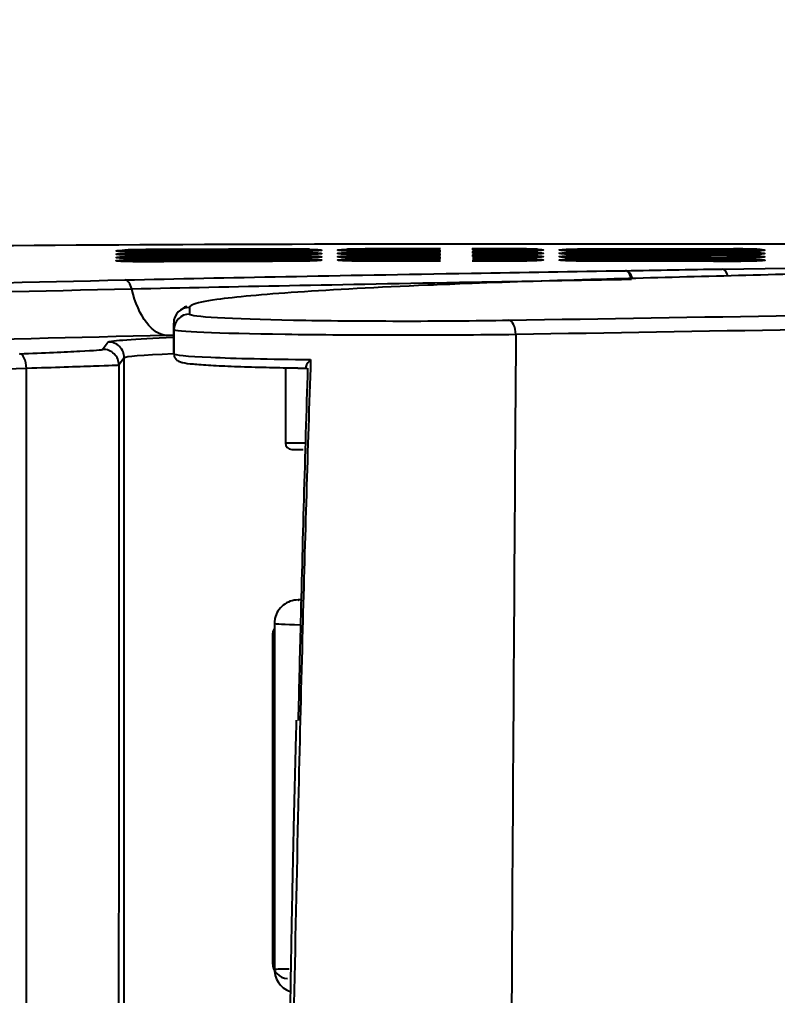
# Model space of a CAD drawing. Extents: x 3267 to 9145, y -61 to 2467.
# Drawn here: x 3644.3 to 3692.2, y 1837.6 to 1899.3 of the extents above; entities that cross this region are included whole.
import ezdxf

# ---------------------------------------------------------------- set-up
doc = ezdxf.new("R2010")
doc.units = 0
doc.header["$LTSCALE"] = 20
doc.header["$MEASUREMENT"] = 0
doc.layers.get('0').update_dxf_attribs({"linetype": 'CONTINUOUS'})
doc.layers.get('DEFPOINTS').update_dxf_attribs({"linetype": 'CONTINUOUS'})
doc.layers.add('1', color=7, linetype='CONTINUOUS')
doc.styles.get("Standard").update_dxf_attribs({"font": 'NanumGothic.ttf'})
doc.dimstyles.get("Standard").update_dxf_attribs({"dimtxt": 2.7, "dimasz": 2.5, "dimexe": 1.5, "dimexo": 1.5, "dimgap": 1.5, "dimtad": 1, "dimdec": 0, "dimlfac": 10, "dimzin": 0, "dimdsep": 46, "dimtxsty": 'Standard', "dimcen": 0, "dimclrt": 2, "dimadec": 0, "dimazin": 0, "dimtfac": 1, "dimtdec": 0, "dimtmove": 0, "dimatfit": 3, "dimfxl": 0, "dimtolj": 1, "dimtzin": 0, "dimarcsym": 0})

# ---------------------------------------------------------------- blocks, each defined once
blk = doc.blocks.new('*D39')
at = {"color": 3, "lineweight": -2}
for p, q in [((3430.801, 1688.533), (3430.801, 1970.546)), ((4108.355, 1688.533), (4108.355, 1970.546)), ((3454.801, 1964.546), (4084.355, 1964.546))]:
    blk.add_line(p, q, dxfattribs=at)
at = {"color": 3}
for points in [[(3454.801, 1968.546), (3454.801, 1960.546), (3430.801, 1964.546)], [(4084.355, 1968.546), (4084.355, 1960.546), (4108.355, 1964.546)]]:
    blk.add_solid(points, dxfattribs=at)
at = {"layer": 'DEFPOINTS', "color": 0}
for p in [(4108.355, 1964.546), (3430.801, 1686.733), (4108.355, 1686.733)]:
    blk.add_point(p, dxfattribs=at)
at = {"color": 2, "insert": (3769.578, 1992.876), "char_height": 30, "attachment_point": 5}
blk.add_mtext('\\A1;{\\fNanumGothic|b0|i0|c0|p50;680}', dxfattribs=at)

msp = doc.modelspace()

# ---------------------------------------------------------------- linework, layer by layer
at = {"layer": '1', "color": 0, "linetype": 'Continuous'}
for p, q in [((3654.032, 1880.105), (3654.032, 1878.603)), ((3661.087, 1877.29), (3661.087, 1872.53)), ((3662.364, 1872.53), (3661.087, 1872.53)), ((3661.487, 1872.13), (3662.209, 1872.13)), ((3662.108, 1862.621), (3661.892, 1862.621)), ((3660.392, 1861.121), (3660.392, 1839.3)), ((3660.392, 1861.121), (3660.392, 1839.3)), ((3660.392, 1861.121), (3660.392, 1861.121)), ((3660.27, 1860.352), (3660.27, 1839.709)), ((3660.392, 1860.352), (3660.27, 1860.352)), ((3660.379, 1839.709), (3660.27, 1839.709)), ((3660.392, 1839.3), (3660.392, 1839.3))]:
    msp.add_line(p, q, dxfattribs=at)
for centre, radius, start, end in [((3661.487, 1872.53), 0.4, 180, 270), ((3661.27, 1860.352), 1, 151.45736, 180), ((3661.27, 1839.709), 1, 180, 267.21188)]:
    msp.add_arc(centre, radius, start, end, dxfattribs=at)
for centre, major_axis, ratio, start_param, end_param in [((3682.568, 1882.421), (-0.02, 1), 0.526618, 5.24402, 6.242794), ((3682.568, 1882.421), (-0.015, 1), 0.445342, 5.153242, 6.244836), ((3688.685, 1882.526), (0.015, -1), 0.437993, 2.171709, 3.103155), ((3650.952, 1881.839), (-0.022, 1), 0.481748, 5.12915, 6.244948), ((3655.032, 1880.105), (1, 0.02), 0.999469, 1.552796, 3.121279), ((3655.041, 1879.682), (1, 0.02), 0.99947, 1.552437, 3.121258), ((3675.208, 1879.293), (-0.017, 1), 0.443476, 4.795344, 6.246249), ((3649.577, 1877.448), (0.842, -0.539), 0.999869, 0.569809, 2.169227), ((3649.912, 1877.912), (0.775, -0.632), 0.999905, 0.684023, 2.277312), ((3644.326, 1877.171), (0.039, -0.999), 0.419656, 1.626156, 3.124935)]:
    msp.add_ellipse(centre, major_axis=major_axis, ratio=ratio, start_param=start_param, end_param=end_param, dxfattribs=at)
for points, knots in [([(3673.044, 1885.124), (3677.198, 1885.126), (3681.351, 1885.125), (3704.15, 1885.12), (3722.795, 1885.138), (3741.44, 1885.189)], [0, 0, 0, 0, 0.182171, 0.182171, 1, 1, 1, 1]), ([(3670.631, 1485.931), (3656.725, 1485.943), (3642.819, 1485.999), (3610.169, 1486.503), (3591.428, 1487.055), (3563.352, 1489.383), (3553.972, 1490.427), (3535.408, 1493.426), (3526.227, 1495.378), (3508.22, 1500.871), (3499.433, 1504.431), (3483.216, 1513.768), (3475.653, 1519.706), (3466.166, 1529.984), (3463.273, 1533.645), (3457.985, 1541.398), (3455.583, 1545.51), (3449.197, 1558.062), (3445.94, 1566.813), (3440.655, 1584.786), (3438.642, 1594.02), (3435.459, 1612.407), (3434.283, 1621.623), (3431.524, 1649.314), (3430.776, 1667.836), (3430.824, 1704.964), (3431.638, 1723.631), (3434.534, 1751.508), (3435.767, 1760.761), (3439.08, 1779.144), (3441.165, 1788.312), (3446.595, 1806.08), (3449.934, 1814.712), (3456.443, 1827.054), (3458.886, 1831.092), (3464.326, 1838.784), (3467.292, 1842.395), (3476.966, 1852.484), (3484.609, 1858.247), (3500.976, 1867.317), (3509.82, 1870.761), (3527.776, 1876.039), (3536.873, 1877.907), (3555.202, 1880.776), (3564.433, 1881.777), (3592.244, 1884.028), (3610.928, 1884.569), (3643.394, 1885.058), (3657.219, 1885.111), (3673.044, 1885.124)], [0, 0, 0, 0, 0.054995, 0.054995, 0.129163, 0.129163, 0.166246, 0.166246, 0.20333, 0.20333, 0.240414, 0.240414, 0.277498, 0.277498, 0.296039, 0.296039, 0.314581, 0.314581, 0.351665, 0.351665, 0.388749, 0.388749, 0.425833, 0.425833, 0.5, 0.5, 0.574167, 0.574167, 0.611251, 0.611251, 0.648335, 0.648335, 0.685419, 0.685419, 0.703961, 0.703961, 0.722502, 0.722502, 0.759586, 0.759586, 0.79667, 0.79667, 0.833754, 0.833754, 0.870837, 0.870837, 0.945005, 0.945005, 1, 1, 1, 1]), ([(3651.262, 1884.612), (3651.065, 1884.615), (3650.893, 1884.62), (3650.393, 1884.643), (3650.294, 1884.666), (3650.559, 1884.698), (3650.715, 1884.708), (3650.922, 1884.717)], [0, 0, 0, 0, 0.201907, 0.201907, 0.73796, 0.73796, 1, 1, 1, 1]), ([(3651.895, 1884.605), (3651.662, 1884.606), (3651.243, 1884.611), (3650.771, 1884.625), (3650.558, 1884.638), (3650.511, 1884.646), (3650.511, 1884.645)], [0, 0, 0, 0, 0.308853, 0.627565, 0.890857, 1, 1, 1, 1]), ([(3650.922, 1884.717), (3651.139, 1884.727), (3651.412, 1884.735), (3652.318, 1884.751), (3652.992, 1884.751), (3656.22, 1884.766), (3658.803, 1884.774), (3661.386, 1884.781)], [0, 0, 0, 0, 0.092751, 0.092751, 0.274201, 0.274201, 1, 1, 1, 1]), ([(3650.923, 1884.511), (3651.139, 1884.52), (3651.412, 1884.528), (3652.318, 1884.544), (3652.992, 1884.544), (3656.22, 1884.558), (3658.803, 1884.566), (3661.386, 1884.573)], [0, 0, 0, 0, 0.092731, 0.092731, 0.274185, 0.274185, 1, 1, 1, 1]), ([(3661.386, 1884.781), (3661.035, 1884.78), (3659.315, 1884.776), (3656.551, 1884.767), (3653.808, 1884.754), (3652.236, 1884.75), (3651.783, 1884.741), (3651.685, 1884.739)], [0, 0, 0, 0, 0.10832, 0.530578, 0.847495, 0.96625, 1, 1, 1, 1]), ([(3661.386, 1884.572), (3661.035, 1884.572), (3659.315, 1884.568), (3656.552, 1884.559), (3653.808, 1884.547), (3652.236, 1884.543), (3651.783, 1884.534), (3651.685, 1884.532)], [0, 0, 0, 0, 0.10832, 0.530579, 0.847497, 0.966253, 1, 1, 1, 1]), ([(3662.988, 1884.67), (3662.931, 1884.667), (3662.869, 1884.664), (3662.638, 1884.655), (3662.441, 1884.65), (3662.027, 1884.642), (3661.804, 1884.639), (3661.581, 1884.638), (3660.732, 1884.633), (3659.873, 1884.633), (3656.808, 1884.624), (3654.596, 1884.616), (3652.385, 1884.605)], [0, 0, 0, 0, 0.027375, 0.027375, 0.09349, 0.09349, 0.155979, 0.155979, 0.155979, 0.391108, 0.391108, 1, 1, 1, 1]), ([(3661.386, 1884.781), (3661.601, 1884.781), (3661.818, 1884.781), (3662.223, 1884.777), (3662.416, 1884.774), (3662.757, 1884.765), (3662.908, 1884.76), (3663.155, 1884.748), (3663.251, 1884.74), (3663.373, 1884.725), (3663.397, 1884.717), (3663.365, 1884.7), (3663.306, 1884.691), (3663.149, 1884.679), (3663.075, 1884.674), (3662.988, 1884.67)], [0, 0, 0, 0, 0.141324, 0.141324, 0.282473, 0.282473, 0.426689, 0.426689, 0.577845, 0.577845, 0.736939, 0.736939, 0.901335, 0.901335, 1, 1, 1, 1]), ([(3661.386, 1884.573), (3661.601, 1884.573), (3661.818, 1884.572), (3662.223, 1884.568), (3662.416, 1884.565), (3662.757, 1884.557), (3662.908, 1884.551), (3663.155, 1884.539), (3663.251, 1884.532), (3663.373, 1884.517), (3663.397, 1884.508), (3663.365, 1884.492), (3663.306, 1884.483), (3663.15, 1884.47), (3663.076, 1884.466), (3662.99, 1884.461)], [0, 0, 0, 0, 0.141417, 0.141417, 0.282659, 0.282659, 0.426976, 0.426976, 0.578238, 0.578238, 0.737437, 0.737437, 0.901928, 0.901928, 1, 1, 1, 1]), ([(3663.259, 1884.692), (3663.259, 1884.692), (3663.249, 1884.69), (3663.174, 1884.681), (3663.051, 1884.674), (3662.947, 1884.668)], [0, 0, 0, 0, 0.113902, 0.437923, 1, 1, 1, 1]), ([(3665.891, 1884.648), (3665.844, 1884.649), (3665.797, 1884.649), (3665.549, 1884.652), (3665.356, 1884.655), (3665.015, 1884.664), (3664.864, 1884.669), (3664.617, 1884.681), (3664.521, 1884.689), (3664.399, 1884.704), (3664.375, 1884.712), (3664.407, 1884.729), (3664.467, 1884.738), (3664.663, 1884.754), (3664.802, 1884.761), (3665.136, 1884.774), (3665.333, 1884.779), (3665.747, 1884.787), (3665.97, 1884.789), (3666.193, 1884.79), (3667.042, 1884.795), (3667.899, 1884.793), (3669.458, 1884.795), (3670.162, 1884.796), (3670.867, 1884.796)], [0, 0, 0, 0, 0.014064, 0.014064, 0.076122, 0.076122, 0.139542, 0.139542, 0.206001, 0.206001, 0.275928, 0.275928, 0.348166, 0.348166, 0.419987, 0.419987, 0.488741, 0.488741, 0.553703, 0.553703, 0.553703, 0.798091, 0.798091, 1, 1, 1, 1]), ([(3665.891, 1884.439), (3665.844, 1884.44), (3665.797, 1884.44), (3665.549, 1884.443), (3665.356, 1884.446), (3665.015, 1884.455), (3664.864, 1884.46), (3664.617, 1884.473), (3664.521, 1884.48), (3664.399, 1884.495), (3664.375, 1884.504), (3664.408, 1884.52), (3664.467, 1884.529), (3664.663, 1884.545), (3664.803, 1884.552), (3665.136, 1884.565), (3665.333, 1884.57), (3665.748, 1884.578), (3665.97, 1884.58), (3666.193, 1884.581), (3667.042, 1884.586), (3667.899, 1884.584), (3669.457, 1884.586), (3670.162, 1884.586), (3670.867, 1884.587)], [0, 0, 0, 0, 0.014046, 0.014046, 0.076113, 0.076113, 0.139543, 0.139543, 0.206014, 0.206014, 0.27595, 0.27595, 0.348191, 0.348191, 0.420008, 0.420008, 0.488755, 0.488755, 0.553711, 0.553711, 0.553711, 0.798096, 0.798096, 1, 1, 1, 1]), ([(3665.891, 1884.649), (3665.658, 1884.651), (3665.238, 1884.657), (3664.769, 1884.673), (3664.558, 1884.687), (3664.513, 1884.695), (3664.513, 1884.694)], [0, 0, 0, 0, 0.310138, 0.628836, 0.889641, 1, 1, 1, 1]), ([(3670.884, 1884.797), (3670.663, 1884.797), (3669.42, 1884.795), (3667.809, 1884.793), (3666.237, 1884.794), (3665.785, 1884.786), (3665.687, 1884.784)], [0, 0, 0, 0, 0.126736, 0.716573, 0.937605, 1, 1, 1, 1]), ([(3670.884, 1884.587), (3670.664, 1884.587), (3669.42, 1884.586), (3667.809, 1884.584), (3666.238, 1884.585), (3665.785, 1884.577), (3665.687, 1884.575)], [0, 0, 0, 0, 0.126738, 0.716577, 0.937609, 1, 1, 1, 1]), ([(3675.387, 1884.799), (3675.036, 1884.799), (3674.203, 1884.799), (3673.367, 1884.799), (3672.884, 1884.798)], [0, 0, 0, 0, 0.421637, 1, 1, 1, 1]), ([(3675.387, 1884.588), (3675.036, 1884.589), (3674.203, 1884.589), (3673.367, 1884.588), (3672.884, 1884.588)], [0, 0, 0, 0, 0.421634, 1, 1, 1, 1]), ([(3676.516, 1884.666), (3676.424, 1884.664), (3676.327, 1884.662), (3676.025, 1884.657), (3675.803, 1884.655), (3675.58, 1884.654), (3674.732, 1884.651), (3673.875, 1884.653), (3672.986, 1884.653), (3672.951, 1884.653), (3672.915, 1884.653)], [0, 0, 0, 0, 0.09227, 0.09227, 0.276631, 0.276631, 0.276631, 0.970755, 0.970755, 1, 1, 1, 1]), ([(3675.387, 1884.799), (3675.602, 1884.799), (3675.82, 1884.798), (3676.225, 1884.793), (3676.417, 1884.789), (3676.758, 1884.78), (3676.91, 1884.774), (3677.157, 1884.761), (3677.253, 1884.754), (3677.374, 1884.738), (3677.398, 1884.73), (3677.366, 1884.713), (3677.306, 1884.704), (3677.135, 1884.69), (3677.04, 1884.685), (3676.926, 1884.68)], [0, 0, 0, 0, 0.138178, 0.138178, 0.276179, 0.276179, 0.417304, 0.417304, 0.565293, 0.565293, 0.721014, 0.721014, 0.881769, 0.881769, 1, 1, 1, 1]), ([(3675.387, 1884.588), (3675.602, 1884.588), (3675.82, 1884.587), (3676.225, 1884.582), (3676.418, 1884.579), (3676.758, 1884.569), (3676.91, 1884.564), (3677.157, 1884.551), (3677.253, 1884.543), (3677.375, 1884.527), (3677.398, 1884.519), (3677.366, 1884.502), (3677.306, 1884.493), (3677.145, 1884.481), (3677.065, 1884.476), (3676.971, 1884.471)], [0, 0, 0, 0, 0.140444, 0.140444, 0.280707, 0.280707, 0.424154, 0.424154, 0.574578, 0.574578, 0.732854, 0.732854, 0.896229, 0.896229, 1, 1, 1, 1]), ([(3677.045, 1884.765), (3677.006, 1884.768), (3676.839, 1884.78), (3676.464, 1884.79), (3676.133, 1884.794), (3676.032, 1884.794)], [0, 0, 0, 0, 0.209937, 0.772052, 1, 1, 1, 1]), ([(3677.039, 1884.555), (3677.003, 1884.558), (3676.842, 1884.569), (3676.471, 1884.579), (3676.138, 1884.583), (3676.033, 1884.584)], [0, 0, 0, 0, 0.192109, 0.762088, 1, 1, 1, 1]), ([(3677.259, 1884.704), (3677.259, 1884.704), (3677.248, 1884.703), (3677.169, 1884.694), (3676.933, 1884.679), (3676.653, 1884.67), (3676.471, 1884.666)], [0, 0, 0, 0, 0.071668, 0.263989, 0.600082, 1, 1, 1, 1]), ([(3679.892, 1884.655), (3679.845, 1884.656), (3679.798, 1884.656), (3679.55, 1884.659), (3679.357, 1884.663), (3679.016, 1884.673), (3678.864, 1884.678), (3678.617, 1884.691), (3678.522, 1884.699), (3678.4, 1884.715), (3678.376, 1884.723), (3678.409, 1884.74), (3678.468, 1884.749), (3678.665, 1884.764), (3678.805, 1884.772), (3679.139, 1884.784), (3679.336, 1884.789), (3679.75, 1884.796), (3679.972, 1884.798), (3680.195, 1884.799), (3681.043, 1884.801), (3681.9, 1884.798), (3684.964, 1884.797), (3687.176, 1884.796), (3689.388, 1884.794)], [0, 0, 0, 0, 0.009861, 0.009861, 0.05323, 0.05323, 0.097589, 0.097589, 0.144101, 0.144101, 0.193034, 0.193034, 0.243541, 0.243541, 0.293689, 0.293689, 0.341644, 0.341644, 0.386943, 0.386943, 0.386943, 0.557467, 0.557467, 1, 1, 1, 1]), ([(3679.892, 1884.444), (3679.845, 1884.445), (3679.798, 1884.445), (3679.55, 1884.448), (3679.357, 1884.452), (3679.016, 1884.462), (3678.864, 1884.467), (3678.617, 1884.48), (3678.522, 1884.488), (3678.4, 1884.504), (3678.376, 1884.512), (3678.409, 1884.529), (3678.469, 1884.538), (3678.666, 1884.553), (3678.805, 1884.561), (3679.139, 1884.573), (3679.336, 1884.578), (3679.75, 1884.584), (3679.972, 1884.587), (3680.195, 1884.587), (3681.043, 1884.59), (3681.9, 1884.587), (3684.964, 1884.585), (3687.176, 1884.583), (3689.388, 1884.581)], [0, 0, 0, 0, 0.009849, 0.009849, 0.053224, 0.053224, 0.09759, 0.09759, 0.14411, 0.14411, 0.193049, 0.193049, 0.243556, 0.243556, 0.293699, 0.293699, 0.341646, 0.341646, 0.386938, 0.386938, 0.386938, 0.557452, 0.557452, 1, 1, 1, 1]), ([(3679.893, 1884.656), (3679.659, 1884.658), (3679.239, 1884.665), (3678.77, 1884.682), (3678.56, 1884.697), (3678.514, 1884.705), (3678.515, 1884.705)], [0, 0, 0, 0, 0.310746, 0.629717, 0.890025, 1, 1, 1, 1]), ([(3689.388, 1884.581), (3689.036, 1884.582), (3687.316, 1884.583), (3684.552, 1884.586), (3681.809, 1884.586), (3680.238, 1884.591), (3679.786, 1884.584), (3679.689, 1884.582)], [0, 0, 0, 0, 0.108414, 0.530811, 0.847822, 0.966621, 1, 1, 1, 1]), ([(3690.483, 1884.658), (3690.401, 1884.656), (3690.315, 1884.654), (3690.025, 1884.65), (3689.803, 1884.648), (3689.58, 1884.647), (3688.732, 1884.645), (3687.876, 1884.648), (3684.812, 1884.651), (3682.6, 1884.652), (3680.387, 1884.653)], [0, 0, 0, 0, 0.029513, 0.029513, 0.096249, 0.096249, 0.096249, 0.347528, 0.347528, 1, 1, 1, 1]), ([(3689.388, 1884.794), (3689.602, 1884.794), (3689.82, 1884.793), (3690.225, 1884.787), (3690.418, 1884.783), (3690.759, 1884.774), (3690.91, 1884.768), (3691.157, 1884.755), (3691.253, 1884.747), (3691.375, 1884.731), (3691.399, 1884.722), (3691.366, 1884.705), (3691.306, 1884.696), (3691.133, 1884.683), (3691.034, 1884.677), (3690.916, 1884.672)], [0, 0, 0, 0, 0.137673, 0.137673, 0.275168, 0.275168, 0.415834, 0.415834, 0.563389, 0.563389, 0.718661, 0.718661, 0.878911, 0.878911, 1, 1, 1, 1]), ([(3689.388, 1884.581), (3689.603, 1884.581), (3689.82, 1884.579), (3690.225, 1884.574), (3690.418, 1884.57), (3690.759, 1884.56), (3690.911, 1884.554), (3691.158, 1884.541), (3691.253, 1884.533), (3691.375, 1884.517), (3691.399, 1884.509), (3691.366, 1884.492), (3691.306, 1884.483), (3691.167, 1884.472), (3691.118, 1884.469), (3691.064, 1884.466)], [0, 0, 0, 0, 0.145659, 0.145659, 0.291128, 0.291128, 0.439963, 0.439963, 0.596091, 0.596091, 0.760373, 0.760373, 0.929898, 0.929898, 1, 1, 1, 1]), ([(3691.084, 1884.755), (3691.021, 1884.761), (3690.817, 1884.774), (3690.416, 1884.785), (3690.109, 1884.788), (3690.037, 1884.789)], [0, 0, 0, 0, 0.328428, 0.849625, 1, 1, 1, 1]), ([(3691.079, 1884.542), (3691.019, 1884.547), (3690.821, 1884.561), (3690.426, 1884.572), (3690.114, 1884.575), (3690.038, 1884.575)], [0, 0, 0, 0, 0.311649, 0.839121, 1, 1, 1, 1]), ([(3691.258, 1884.697), (3691.258, 1884.697), (3691.246, 1884.695), (3691.162, 1884.686), (3690.915, 1884.671), (3690.626, 1884.662), (3690.438, 1884.658)], [0, 0, 0, 0, 0.076468, 0.269076, 0.602141, 1, 1, 1, 1]), ([(3651.262, 1884.405), (3651.065, 1884.409), (3650.893, 1884.414), (3650.393, 1884.436), (3650.294, 1884.459), (3650.559, 1884.491), (3650.715, 1884.502), (3650.923, 1884.511)], [0, 0, 0, 0, 0.201841, 0.201841, 0.737894, 0.737894, 1, 1, 1, 1]), ([(3651.262, 1884.199), (3651.065, 1884.202), (3650.893, 1884.207), (3650.394, 1884.23), (3650.295, 1884.253), (3650.559, 1884.285), (3650.715, 1884.295), (3650.923, 1884.304)], [0, 0, 0, 0, 0.201788, 0.201788, 0.737877, 0.737877, 1, 1, 1, 1]), ([(3661.386, 1884.013), (3659.911, 1884.01), (3658.437, 1884.007), (3655.487, 1883.998), (3654.012, 1883.992), (3652.538, 1883.986), (3652.29, 1883.985), (3652.036, 1883.984), (3651.562, 1883.987), (3651.334, 1883.99), (3650.974, 1883.999), (3650.827, 1884.004), (3650.59, 1884.015), (3650.5, 1884.022), (3650.39, 1884.037), (3650.372, 1884.046), (3650.417, 1884.062), (3650.483, 1884.071), (3650.691, 1884.087), (3650.836, 1884.095), (3651.179, 1884.108), (3651.379, 1884.114), (3651.798, 1884.122), (3652.022, 1884.125), (3652.292, 1884.127), (3652.338, 1884.127), (3652.385, 1884.128)], [0, 0, 0, 0, 0.286043, 0.286043, 0.572093, 0.572093, 0.572093, 0.620491, 0.620491, 0.669502, 0.669502, 0.712142, 0.712142, 0.756982, 0.756982, 0.804145, 0.804145, 0.85281, 0.85281, 0.90112, 0.90112, 0.947335, 0.947335, 0.991024, 0.991024, 1, 1, 1, 1]), ([(3659.92, 1884.01), (3659.3, 1884.008), (3657.376, 1884.004), (3654.952, 1883.996), (3652.873, 1883.987), (3651.833, 1883.983), (3651.144, 1883.993), (3650.722, 1884.008), (3650.544, 1884.021), (3650.51, 1884.026), (3650.511, 1884.026)], [0, 0, 0, 0, 0.180944, 0.562427, 0.705486, 0.792014, 0.859967, 0.929994, 0.98017, 1, 1, 1, 1]), ([(3651.894, 1884.398), (3651.662, 1884.399), (3651.243, 1884.404), (3650.771, 1884.418), (3650.558, 1884.432), (3650.511, 1884.439), (3650.511, 1884.439)], [0, 0, 0, 0, 0.308888, 0.627667, 0.891007, 1, 1, 1, 1]), ([(3651.894, 1884.192), (3651.662, 1884.193), (3651.243, 1884.197), (3650.771, 1884.212), (3650.558, 1884.225), (3650.511, 1884.233), (3650.511, 1884.232)], [0, 0, 0, 0, 0.308842, 0.627607, 0.890927, 1, 1, 1, 1]), ([(3650.923, 1884.304), (3651.139, 1884.314), (3651.412, 1884.322), (3652.318, 1884.337), (3652.992, 1884.337), (3656.221, 1884.351), (3658.803, 1884.359), (3661.386, 1884.364)], [0, 0, 0, 0, 0.092731, 0.092731, 0.274185, 0.274185, 1, 1, 1, 1]), ([(3661.386, 1884.364), (3661.035, 1884.364), (3659.315, 1884.36), (3656.552, 1884.352), (3653.808, 1884.34), (3652.236, 1884.337), (3651.784, 1884.327), (3651.685, 1884.325)], [0, 0, 0, 0, 0.108319, 0.530581, 0.8475, 0.966255, 1, 1, 1, 1]), ([(3662.99, 1884.461), (3662.932, 1884.458), (3662.869, 1884.456), (3662.638, 1884.447), (3662.441, 1884.441), (3662.026, 1884.434), (3661.804, 1884.431), (3661.581, 1884.43), (3660.732, 1884.425), (3659.873, 1884.425), (3656.808, 1884.417), (3654.596, 1884.408), (3652.385, 1884.398)], [0, 0, 0, 0, 0.027635, 0.027635, 0.093725, 0.093725, 0.15619, 0.15619, 0.15619, 0.391248, 0.391248, 1, 1, 1, 1]), ([(3662.991, 1884.253), (3662.933, 1884.25), (3662.87, 1884.247), (3662.638, 1884.239), (3662.441, 1884.233), (3662.026, 1884.226), (3661.804, 1884.223), (3661.581, 1884.222), (3660.732, 1884.217), (3659.873, 1884.218), (3656.808, 1884.209), (3654.596, 1884.202), (3652.385, 1884.191)], [0, 0, 0, 0, 0.027896, 0.027896, 0.093959, 0.093959, 0.156401, 0.156401, 0.156401, 0.391389, 0.391389, 1, 1, 1, 1]), ([(3652.385, 1884.128), (3653.86, 1884.134), (3655.335, 1884.14), (3658.284, 1884.149), (3659.759, 1884.153), (3661.234, 1884.156), (3661.481, 1884.157), (3661.735, 1884.157), (3662.21, 1884.152), (3662.437, 1884.149), (3662.797, 1884.139), (3662.944, 1884.134), (3663.181, 1884.121), (3663.272, 1884.114), (3663.382, 1884.098), (3663.399, 1884.09), (3663.354, 1884.073), (3663.287, 1884.064), (3663.124, 1884.052), (3663.053, 1884.048), (3662.972, 1884.044)], [0, 0, 0, 0, 0.325038, 0.325038, 0.650068, 0.650068, 0.650068, 0.705078, 0.705078, 0.760779, 0.760779, 0.8093, 0.8093, 0.860381, 0.860381, 0.914099, 0.914099, 0.969448, 0.969448, 1, 1, 1, 1]), ([(3661.386, 1884.364), (3661.601, 1884.365), (3661.818, 1884.364), (3662.223, 1884.36), (3662.416, 1884.357), (3662.757, 1884.348), (3662.908, 1884.343), (3663.155, 1884.331), (3663.251, 1884.324), (3663.373, 1884.308), (3663.397, 1884.3), (3663.365, 1884.283), (3663.306, 1884.275), (3663.15, 1884.262), (3663.077, 1884.257), (3662.991, 1884.253)], [0, 0, 0, 0, 0.14151, 0.14151, 0.282844, 0.282844, 0.427262, 0.427262, 0.578631, 0.578631, 0.737935, 0.737935, 0.90252, 0.90252, 1, 1, 1, 1]), ([(3662.972, 1884.044), (3662.907, 1884.041), (3662.835, 1884.038), (3662.59, 1884.029), (3662.39, 1884.024), (3661.972, 1884.017), (3661.749, 1884.015), (3661.479, 1884.013), (3661.433, 1884.013), (3661.386, 1884.013)], [0, 0, 0, 0, 0.178069, 0.178069, 0.562255, 0.562255, 0.925508, 0.925508, 1, 1, 1, 1]), ([(3663.26, 1884.067), (3663.26, 1884.067), (3663.249, 1884.065), (3663.173, 1884.056), (3663.05, 1884.049), (3662.948, 1884.044)], [0, 0, 0, 0, 0.120012, 0.448396, 1, 1, 1, 1]), ([(3663.259, 1884.483), (3663.259, 1884.483), (3663.249, 1884.481), (3663.174, 1884.473), (3663.053, 1884.466), (3662.949, 1884.46)], [0, 0, 0, 0, 0.113584, 0.437969, 1, 1, 1, 1]), ([(3663.259, 1884.275), (3663.259, 1884.275), (3663.25, 1884.273), (3663.175, 1884.265), (3663.054, 1884.257), (3662.95, 1884.252)], [0, 0, 0, 0, 0.113205, 0.437963, 1, 1, 1, 1]), ([(3670.875, 1884.024), (3669.43, 1884.023), (3667.985, 1884.022), (3666.539, 1884.021), (3666.291, 1884.021), (3666.037, 1884.021), (3665.563, 1884.026), (3665.336, 1884.03), (3664.975, 1884.039), (3664.828, 1884.045), (3664.591, 1884.058), (3664.5, 1884.065), (3664.391, 1884.081), (3664.374, 1884.089), (3664.42, 1884.106), (3664.486, 1884.114), (3664.696, 1884.13), (3664.841, 1884.137), (3665.184, 1884.149), (3665.384, 1884.154), (3665.803, 1884.161), (3666.026, 1884.164), (3666.295, 1884.164), (3666.341, 1884.165), (3666.387, 1884.165)], [0, 0, 0, 0, 0.395812, 0.395812, 0.395812, 0.464212, 0.464212, 0.53347, 0.53347, 0.593811, 0.593811, 0.657323, 0.657323, 0.724093, 0.724093, 0.792871, 0.792871, 0.860986, 0.860986, 0.926034, 0.926034, 0.987518, 0.987518, 1, 1, 1, 1]), ([(3665.891, 1884.231), (3665.844, 1884.231), (3665.797, 1884.232), (3665.549, 1884.234), (3665.356, 1884.238), (3665.015, 1884.246), (3664.864, 1884.252), (3664.617, 1884.264), (3664.521, 1884.271), (3664.399, 1884.287), (3664.375, 1884.295), (3664.408, 1884.312), (3664.467, 1884.32), (3664.663, 1884.336), (3664.803, 1884.344), (3665.137, 1884.356), (3665.333, 1884.362), (3665.748, 1884.369), (3665.97, 1884.372), (3666.193, 1884.373), (3667.042, 1884.377), (3667.899, 1884.375), (3669.458, 1884.376), (3670.162, 1884.377), (3670.867, 1884.377)], [0, 0, 0, 0, 0.014051, 0.014051, 0.076123, 0.076123, 0.139561, 0.139561, 0.20604, 0.20604, 0.275982, 0.275982, 0.348222, 0.348222, 0.420032, 0.420032, 0.488768, 0.488768, 0.553716, 0.553716, 0.553716, 0.798087, 0.798087, 1, 1, 1, 1]), ([(3665.891, 1884.231), (3665.658, 1884.233), (3665.238, 1884.239), (3664.769, 1884.256), (3664.558, 1884.27), (3664.512, 1884.278), (3664.513, 1884.277)], [0, 0, 0, 0, 0.31013, 0.628887, 0.889722, 1, 1, 1, 1]), ([(3665.891, 1884.44), (3665.658, 1884.442), (3665.238, 1884.448), (3664.769, 1884.464), (3664.558, 1884.478), (3664.513, 1884.486), (3664.513, 1884.486)], [0, 0, 0, 0, 0.310132, 0.628858, 0.889676, 1, 1, 1, 1]), ([(3670.885, 1884.024), (3669.97, 1884.024), (3668.564, 1884.023), (3666.875, 1884.021), (3665.834, 1884.021), (3665.145, 1884.033), (3664.724, 1884.05), (3664.546, 1884.063), (3664.513, 1884.069), (3664.513, 1884.069)], [0, 0, 0, 0, 0.378958, 0.581991, 0.70484, 0.801476, 0.901061, 0.971905, 1, 1, 1, 1]), ([(3670.884, 1884.378), (3670.664, 1884.378), (3669.42, 1884.377), (3667.809, 1884.375), (3666.238, 1884.376), (3665.785, 1884.369), (3665.687, 1884.367)], [0, 0, 0, 0, 0.126714, 0.716572, 0.93761, 1, 1, 1, 1]), ([(3666.387, 1884.165), (3667.861, 1884.166), (3669.336, 1884.167), (3670.84, 1884.168), (3670.869, 1884.168), (3670.898, 1884.168)], [0, 0, 0, 0, 0.980698, 0.980698, 1, 1, 1, 1]), ([(3675.387, 1884.378), (3675.036, 1884.378), (3674.203, 1884.379), (3673.367, 1884.379), (3672.884, 1884.379)], [0, 0, 0, 0, 0.421606, 1, 1, 1, 1]), ([(3672.903, 1884.168), (3673.68, 1884.169), (3674.458, 1884.168), (3675.235, 1884.168), (3675.483, 1884.168), (3675.737, 1884.168), (3676.211, 1884.162), (3676.438, 1884.158), (3676.799, 1884.147), (3676.946, 1884.141), (3677.183, 1884.128), (3677.274, 1884.121), (3677.383, 1884.105), (3677.4, 1884.096), (3677.354, 1884.079), (3677.287, 1884.071), (3677.121, 1884.059), (3677.046, 1884.054), (3676.959, 1884.05)], [0, 0, 0, 0, 0.32754, 0.32754, 0.32754, 0.432784, 0.432784, 0.539343, 0.539343, 0.632253, 0.632253, 0.730115, 0.730115, 0.832993, 0.832993, 0.938881, 0.938881, 1, 1, 1, 1]), ([(3676.973, 1884.261), (3676.92, 1884.259), (3676.862, 1884.256), (3676.636, 1884.248), (3676.439, 1884.243), (3676.025, 1884.236), (3675.803, 1884.234), (3675.58, 1884.234), (3674.732, 1884.231), (3673.875, 1884.233), (3672.987, 1884.233), (3672.951, 1884.233), (3672.914, 1884.233)], [0, 0, 0, 0, 0.063334, 0.063334, 0.229018, 0.229018, 0.385563, 0.385563, 0.385563, 0.975063, 0.975063, 1, 1, 1, 1]), ([(3676.971, 1884.471), (3676.918, 1884.469), (3676.861, 1884.466), (3676.636, 1884.458), (3676.44, 1884.453), (3676.025, 1884.447), (3675.803, 1884.444), (3675.58, 1884.444), (3674.732, 1884.441), (3673.875, 1884.443), (3672.987, 1884.443), (3672.951, 1884.443), (3672.915, 1884.443)], [0, 0, 0, 0, 0.06249, 0.06249, 0.228351, 0.228351, 0.385058, 0.385058, 0.385058, 0.975117, 0.975117, 1, 1, 1, 1]), ([(3675.387, 1884.378), (3675.602, 1884.378), (3675.82, 1884.377), (3676.225, 1884.372), (3676.418, 1884.368), (3676.759, 1884.359), (3676.91, 1884.353), (3677.157, 1884.34), (3677.253, 1884.333), (3677.375, 1884.317), (3677.399, 1884.308), (3677.366, 1884.292), (3677.306, 1884.283), (3677.145, 1884.27), (3677.066, 1884.265), (3676.973, 1884.261)], [0, 0, 0, 0, 0.140567, 0.140567, 0.280951, 0.280951, 0.42453, 0.42453, 0.575094, 0.575094, 0.733508, 0.733508, 0.89701, 0.89701, 1, 1, 1, 1]), ([(3676.959, 1884.05), (3676.897, 1884.048), (3676.829, 1884.045), (3676.588, 1884.037), (3676.388, 1884.032), (3675.97, 1884.026), (3675.747, 1884.024), (3675.479, 1884.024), (3675.433, 1884.023), (3675.387, 1884.024)], [0, 0, 0, 0, 0.169602, 0.169602, 0.558168, 0.558168, 0.925464, 0.925464, 1, 1, 1, 1]), ([(3677.032, 1884.345), (3677, 1884.348), (3676.844, 1884.359), (3676.477, 1884.368), (3676.142, 1884.373), (3676.034, 1884.373)], [0, 0, 0, 0, 0.173611, 0.751866, 1, 1, 1, 1]), ([(3677.259, 1884.494), (3677.259, 1884.494), (3677.249, 1884.492), (3677.163, 1884.483), (3677.059, 1884.474), (3676.931, 1884.47), (3676.931, 1884.47)], [0, 0, 0, 0, 0.116069, 0.43759, 0.999898, 1, 1, 1, 1]), ([(3677.26, 1884.283), (3677.26, 1884.283), (3677.249, 1884.282), (3677.169, 1884.273), (3677.042, 1884.265), (3676.933, 1884.26)], [0, 0, 0, 0, 0.117973, 0.439257, 1, 1, 1, 1]), ([(3677.26, 1884.073), (3677.26, 1884.073), (3677.249, 1884.071), (3677.168, 1884.063), (3677.041, 1884.055), (3676.935, 1884.05)], [0, 0, 0, 0, 0.126209, 0.452872, 1, 1, 1, 1]), ([(3689.388, 1884.009), (3689.055, 1884.009), (3688.721, 1884.01), (3687.055, 1884.012), (3685.721, 1884.014), (3683.105, 1884.018), (3681.823, 1884.019), (3680.54, 1884.02), (3680.292, 1884.02), (3680.038, 1884.021), (3679.563, 1884.027), (3679.336, 1884.031), (3678.975, 1884.042), (3678.829, 1884.048), (3678.591, 1884.061), (3678.501, 1884.069), (3678.392, 1884.085), (3678.375, 1884.093), (3678.421, 1884.11), (3678.488, 1884.119), (3678.699, 1884.134), (3678.844, 1884.141), (3679.188, 1884.153), (3679.388, 1884.157), (3679.806, 1884.163), (3680.029, 1884.165), (3680.296, 1884.166), (3680.342, 1884.166), (3680.388, 1884.166)], [0, 0, 0, 0, 0.064652, 0.064652, 0.323258, 0.323258, 0.572033, 0.572033, 0.572033, 0.620506, 0.620506, 0.669583, 0.669583, 0.712378, 0.712378, 0.75745, 0.75745, 0.804822, 0.804822, 0.853572, 0.853572, 0.901784, 0.901784, 0.947776, 0.947776, 0.991242, 0.991242, 1, 1, 1, 1]), ([(3679.892, 1884.233), (3679.845, 1884.234), (3679.798, 1884.234), (3679.55, 1884.238), (3679.357, 1884.241), (3679.016, 1884.251), (3678.864, 1884.257), (3678.617, 1884.27), (3678.522, 1884.277), (3678.4, 1884.293), (3678.376, 1884.302), (3678.409, 1884.318), (3678.469, 1884.327), (3678.666, 1884.343), (3678.806, 1884.35), (3679.14, 1884.362), (3679.336, 1884.367), (3679.751, 1884.373), (3679.973, 1884.376), (3680.195, 1884.376), (3681.043, 1884.379), (3681.9, 1884.375), (3684.964, 1884.373), (3687.176, 1884.371), (3689.388, 1884.368)], [0, 0, 0, 0, 0.009838, 0.009838, 0.053218, 0.053218, 0.097591, 0.097591, 0.144119, 0.144119, 0.193063, 0.193063, 0.243571, 0.243571, 0.293709, 0.293709, 0.341647, 0.341647, 0.386933, 0.386933, 0.386933, 0.557437, 0.557437, 1, 1, 1, 1]), ([(3679.893, 1884.445), (3679.659, 1884.447), (3679.239, 1884.454), (3678.77, 1884.472), (3678.56, 1884.486), (3678.514, 1884.494), (3678.515, 1884.494)], [0, 0, 0, 0, 0.310734, 0.629732, 0.890042, 1, 1, 1, 1]), ([(3679.893, 1884.234), (3679.659, 1884.236), (3679.239, 1884.243), (3678.77, 1884.261), (3678.56, 1884.276), (3678.514, 1884.283), (3678.515, 1884.283)], [0, 0, 0, 0, 0.310727, 0.629758, 0.890079, 1, 1, 1, 1]), ([(3688.888, 1884.01), (3687.946, 1884.011), (3685.7, 1884.015), (3682.954, 1884.018), (3680.875, 1884.02), (3679.834, 1884.022), (3679.146, 1884.036), (3678.725, 1884.053), (3678.548, 1884.067), (3678.515, 1884.073), (3678.515, 1884.073)], [0, 0, 0, 0, 0.251368, 0.600061, 0.730822, 0.809938, 0.872241, 0.936443, 0.981901, 1, 1, 1, 1]), ([(3689.388, 1884.368), (3689.036, 1884.369), (3687.316, 1884.371), (3684.553, 1884.374), (3681.809, 1884.375), (3680.238, 1884.38), (3679.786, 1884.373), (3679.689, 1884.371)], [0, 0, 0, 0, 0.108413, 0.530813, 0.847825, 0.966624, 1, 1, 1, 1]), ([(3690.486, 1884.445), (3690.403, 1884.443), (3690.316, 1884.441), (3690.024, 1884.437), (3689.803, 1884.435), (3689.58, 1884.434), (3688.732, 1884.432), (3687.876, 1884.436), (3684.812, 1884.439), (3682.6, 1884.441), (3680.388, 1884.442)], [0, 0, 0, 0, 0.029904, 0.029904, 0.096601, 0.096601, 0.096601, 0.347762, 0.347762, 1, 1, 1, 1]), ([(3690.489, 1884.232), (3690.405, 1884.23), (3690.317, 1884.228), (3690.024, 1884.224), (3689.803, 1884.222), (3689.58, 1884.221), (3688.733, 1884.219), (3687.876, 1884.223), (3684.812, 1884.227), (3682.6, 1884.229), (3680.388, 1884.231)], [0, 0, 0, 0, 0.030294, 0.030294, 0.096951, 0.096951, 0.096951, 0.347996, 0.347996, 1, 1, 1, 1]), ([(3680.388, 1884.166), (3681.862, 1884.164), (3683.337, 1884.163), (3686.286, 1884.16), (3687.761, 1884.158), (3689.236, 1884.156), (3689.483, 1884.155), (3689.738, 1884.154), (3690.212, 1884.148), (3690.439, 1884.144), (3690.8, 1884.133), (3690.947, 1884.126), (3691.184, 1884.113), (3691.274, 1884.105), (3691.384, 1884.089), (3691.401, 1884.08), (3691.354, 1884.063), (3691.287, 1884.055), (3691.115, 1884.042), (3691.033, 1884.037), (3690.938, 1884.033)], [0, 0, 0, 0, 0.323551, 0.323551, 0.647097, 0.647097, 0.647097, 0.701923, 0.701923, 0.757432, 0.757432, 0.805852, 0.805852, 0.856873, 0.856873, 0.910507, 0.910507, 0.965688, 0.965688, 1, 1, 1, 1]), ([(3689.388, 1884.368), (3689.603, 1884.368), (3689.821, 1884.366), (3690.226, 1884.361), (3690.418, 1884.357), (3690.759, 1884.347), (3690.911, 1884.341), (3691.158, 1884.328), (3691.254, 1884.32), (3691.375, 1884.304), (3691.399, 1884.295), (3691.366, 1884.278), (3691.306, 1884.27), (3691.167, 1884.259), (3691.119, 1884.255), (3691.065, 1884.252)], [0, 0, 0, 0, 0.145731, 0.145731, 0.291271, 0.291271, 0.440191, 0.440191, 0.59641, 0.59641, 0.760777, 0.760777, 0.930368, 0.930368, 1, 1, 1, 1]), ([(3690.938, 1884.033), (3690.881, 1884.031), (3690.82, 1884.029), (3690.587, 1884.021), (3690.388, 1884.016), (3689.969, 1884.011), (3689.747, 1884.009), (3689.479, 1884.009), (3689.434, 1884.009), (3689.388, 1884.009)], [0, 0, 0, 0, 0.154091, 0.154091, 0.550191, 0.550191, 0.92448, 0.92448, 1, 1, 1, 1]), ([(3691.073, 1884.329), (3691.018, 1884.334), (3690.826, 1884.347), (3690.429, 1884.358), (3690.111, 1884.362), (3690.026, 1884.363)], [0, 0, 0, 0, 0.291378, 0.819884, 1, 1, 1, 1]), ([(3691.259, 1884.483), (3691.259, 1884.483), (3691.247, 1884.481), (3691.162, 1884.472), (3690.917, 1884.457), (3690.629, 1884.449), (3690.442, 1884.445)], [0, 0, 0, 0, 0.076314, 0.268917, 0.602256, 1, 1, 1, 1]), ([(3691.259, 1884.27), (3691.259, 1884.27), (3691.247, 1884.268), (3691.163, 1884.259), (3690.918, 1884.244), (3690.631, 1884.236), (3690.445, 1884.232)], [0, 0, 0, 0, 0.075717, 0.268401, 0.602159, 1, 1, 1, 1]), ([(3691.259, 1884.057), (3691.259, 1884.057), (3691.246, 1884.055), (3691.16, 1884.046), (3691.026, 1884.038), (3690.915, 1884.033)], [0, 0, 0, 0, 0.129181, 0.454048, 1, 1, 1, 1]), ([(3711.332, 1883.618), (3705.99, 1883.512), (3700.853, 1883.391), (3690.775, 1883.138), (3685.813, 1883.007), (3680.934, 1882.872)], [0, 0, 0, 0, 0.5, 0.5, 1, 1, 1, 1]), ([(3514.468, 1860.512), (3525.015, 1867.27), (3536.53, 1871.585), (3559.454, 1877.37), (3570.899, 1878.905), (3588.045, 1880.395), (3593.759, 1880.731), (3605.174, 1881.338), (3610.875, 1881.594), (3627.986, 1882.264), (3639.405, 1882.581), (3650.948, 1882.838)], [0, 0, 0, 0, 0.25, 0.25, 0.5, 0.5, 0.625, 0.625, 0.75, 0.75, 1, 1, 1, 1]), ([(3651.383, 1882.254), (3639.825, 1881.995), (3628.392, 1881.679), (3611.26, 1881.009), (3605.552, 1880.752), (3594.126, 1880.145), (3588.407, 1879.809), (3571.225, 1878.314), (3559.64, 1876.742), (3536.915, 1870.976), (3525.753, 1866.83), (3515.125, 1860.023)], [0, 0, 0, 0, 0.25, 0.25, 0.375, 0.375, 0.5, 0.5, 0.75, 0.75, 1, 1, 1, 1]), ([(3672.889, 1882.612), (3670.531, 1882.519), (3670.309, 1882.51), (3666.892, 1882.365), (3664.099, 1882.217), (3659.641, 1881.913), (3657.922, 1881.755), (3655.983, 1881.483), (3655.465, 1881.374), (3655.211, 1881.264)], [0, 0, 0, 0, 0.025062, 0.025062, 0.389565, 0.389565, 0.754069, 0.754069, 1, 1, 1, 1]), ([(3654.86, 1881.155), (3654.763, 1881.157), (3654.654, 1881.078), (3654.482, 1880.943), (3654.46, 1880.924)], [0, 0, 0, 0, 0.87256, 1, 1, 1, 1]), ([(3655.03, 1881.104), (3655.03, 1881.082), (3655.031, 1881.061), (3655.033, 1880.952), (3655.035, 1880.865), (3655.037, 1880.746), (3655.038, 1880.714), (3655.039, 1880.682)], [0, 0, 0, 0, 0.154236, 0.154236, 0.771181, 0.771181, 1, 1, 1, 1]), ([(3655.039, 1880.682), (3655.042, 1880.526), (3657.559, 1880.381), (3663.623, 1880.264), (3665.953, 1880.243), (3670.67, 1880.239), (3673.06, 1880.257), (3675.207, 1880.293)], [0, 0, 0, 0, 0.5, 0.5, 0.75, 0.75, 1, 1, 1, 1]), ([(3675.648, 1879.384), (3673.349, 1879.355), (3670.789, 1879.341), (3665.738, 1879.342), (3663.242, 1879.359), (3656.745, 1879.449), (3654.044, 1879.561), (3654.041, 1879.682)], [0, 0, 0, 0, 0.25, 0.25, 0.5, 0.5, 1, 1, 1, 1]), ([(3653.629, 1879.327), (3642.143, 1879.072), (3630.783, 1878.761), (3613.759, 1878.104), (3608.088, 1877.853), (3596.731, 1877.259), (3591.045, 1876.933), (3579.664, 1875.97), (3573.967, 1875.346), (3562.553, 1873.643), (3556.82, 1872.564), (3539.836, 1868.342), (3528.726, 1864.277), (3518.173, 1857.552)], [0, 0, 0, 0, 0.25, 0.25, 0.375, 0.375, 0.5, 0.5, 0.625, 0.625, 0.75, 0.75, 1, 1, 1, 1]), ([(3644.293, 1878.171), (3645.854, 1878.232), (3647.176, 1878.29), (3649.019, 1878.386), (3649.533, 1878.424), (3649.549, 1878.448)], [0, 0, 0, 0, 0.5, 0.5, 1, 1, 1, 1]), ([(3649.549, 1878.448), (3649.555, 1878.457), (3649.561, 1878.466), (3649.59, 1878.51), (3649.614, 1878.545), (3649.722, 1878.7), (3649.806, 1878.81), (3649.89, 1878.911)], [0, 0, 0, 0, 0.052132, 0.052132, 0.260659, 0.260659, 1, 1, 1, 1]), ([(3650.911, 1836.43), (3650.911, 1843.256), (3650.912, 1850.082), (3650.912, 1863.909), (3650.912, 1870.91), (3650.912, 1877.912)], [0, 0, 0, 0, 0.493654, 0.493654, 1, 1, 1, 1]), ([(3654.041, 1878.176), (3654.043, 1878.095), (3654.863, 1878.017), (3657.882, 1877.886), (3660.086, 1877.834), (3662.684, 1877.802)], [0, 0, 0, 0, 0.5, 0.5, 1, 1, 1, 1]), ([(3654.059, 1878.139), (3654.056, 1878.092), (3654.062, 1877.971), (3654.175, 1877.816), (3654.303, 1877.716), (3654.452, 1877.65), (3654.683, 1877.593), (3655.209, 1877.523), (3656.298, 1877.446), (3657.795, 1877.377), (3659.513, 1877.322), (3660.79, 1877.294), (3661.41, 1877.283)], [0, 0, 0, 0, 0.011911, 0.033556, 0.055481, 0.087804, 0.159812, 0.329995, 0.512479, 0.686275, 0.856938, 1, 1, 1, 1]), ([(3662.684, 1877.802), (3662.491, 1872.128), (3662.323, 1866.45), (3662.082, 1857.355), (3661.998, 1853.94), (3661.815, 1846.055), (3661.72, 1841.584), (3661.632, 1837.113)], [0, 0, 0, 0, 0.418924, 0.418924, 0.670645, 0.670645, 1, 1, 1, 1]), ([(3662.684, 1877.802), (3662.683, 1877.801), (3662.682, 1877.8), (3662.663, 1877.781), (3662.646, 1877.763), (3662.568, 1877.676), (3662.513, 1877.607), (3662.437, 1877.492), (3662.411, 1877.444), (3662.385, 1877.37), (3662.38, 1877.341), (3662.385, 1877.3), (3662.393, 1877.286), (3662.418, 1877.267), (3662.437, 1877.263), (3662.46, 1877.264)], [0, 0, 0, 0, 0.004491, 0.004491, 0.081293, 0.081293, 0.370534, 0.370534, 0.588023, 0.588023, 0.748905, 0.748905, 0.874195, 0.874195, 1, 1, 1, 1]), ([(3644.742, 1877.243), (3641.214, 1877.104), (3637.669, 1876.953), (3630.542, 1876.62), (3626.954, 1876.439), (3623.337, 1876.238), (3623.337, 1876.238), (3623.337, 1876.238)], [0, 0, 0, 0, 0.499957, 0.499957, 0.999997, 0.999997, 1, 1, 1, 1]), ([(3650.577, 1877.448), (3650.561, 1877.44), (3649.99, 1877.417), (3647.944, 1877.346), (3646.476, 1877.299), (3644.742, 1877.243)], [0, 0, 0, 0, 0.5, 0.5, 1, 1, 1, 1]), ([(3650.577, 1877.448), (3650.572, 1870.04), (3650.567, 1862.628), (3650.56, 1848.784), (3650.556, 1842.354), (3650.553, 1835.922)], [0, 0, 0, 0, 0.535674, 0.535674, 1, 1, 1, 1]), ([(3661.919, 1854.999), (3661.963, 1856.904), (3662.008, 1858.81), (3662.191, 1866.235), (3662.342, 1871.753), (3662.515, 1877.267)], [0, 0, 0, 0, 0.256581, 0.256581, 1, 1, 1, 1]), ([(3661.892, 1862.621), (3661.724, 1862.621), (3661.554, 1862.592), (3661.237, 1862.48), (3661.086, 1862.397), (3660.824, 1862.187), (3660.709, 1862.058), (3660.531, 1861.773), (3660.465, 1861.613), (3660.405, 1861.342), (3660.392, 1861.232), (3660.392, 1861.121)], [0, 0, 0, 0, 0.215125, 0.215125, 0.430316, 0.430316, 0.645346, 0.645346, 0.860167, 0.860167, 1, 1, 1, 1]), ([(3660.392, 1839.3), (3660.392, 1839.294), (3660.392, 1839.287), (3660.394, 1839.113), (3660.426, 1838.943), (3660.541, 1838.628), (3660.626, 1838.479), (3660.799, 1838.268), (3660.874, 1838.194), (3661.087, 1838.023), (3661.239, 1837.94), (3661.4, 1837.883), (3661.404, 1837.882), (3661.407, 1837.881)], [0, 0, 0, 0, 0.010152, 0.010152, 0.282041, 0.282041, 0.553832, 0.553832, 0.722006, 0.722006, 0.994339, 0.994339, 1, 1, 1, 1])]:
    msp.add_open_spline(points, degree=3, knots=knots, dxfattribs=at)
for points, degree in [([(3651.685, 1884.739), (3651.223, 1884.733), (3650.947, 1884.718)], 2), ([(3651.685, 1884.532), (3651.223, 1884.526), (3650.947, 1884.511)], 2), ([(3652.385, 1884.605), (3652.218, 1884.604), (3652.053, 1884.604), (3651.894, 1884.605)], 3), ([(3662.034, 1884.778), (3661.729, 1884.783), (3661.386, 1884.781)], 2), ([(3662.034, 1884.569), (3661.729, 1884.574), (3661.386, 1884.572)], 2), ([(3662.642, 1884.767), (3662.402, 1884.776), (3662.034, 1884.778)], 2), ([(3662.642, 1884.558), (3662.403, 1884.568), (3662.034, 1884.569)], 2), ([(3665.687, 1884.784), (3665.227, 1884.78), (3664.952, 1884.766)], 2), ([(3665.687, 1884.575), (3665.227, 1884.571), (3664.952, 1884.557)], 2), ([(3666.387, 1884.647), (3666.22, 1884.647), (3666.052, 1884.647), (3665.891, 1884.648)], 3), ([(3670.906, 1884.652), (3669.399, 1884.651), (3667.893, 1884.649), (3666.387, 1884.647)], 3), ([(3672.876, 1884.798), (3673.713, 1884.798), (3674.55, 1884.799), (3675.387, 1884.799)], 3), ([(3672.876, 1884.588), (3673.713, 1884.588), (3674.55, 1884.588), (3675.387, 1884.588)], 3), ([(3676.032, 1884.794), (3675.726, 1884.8), (3675.387, 1884.799)], 2), ([(3676.033, 1884.584), (3675.727, 1884.589), (3675.387, 1884.588)], 2), ([(3679.689, 1884.582), (3679.23, 1884.579), (3678.956, 1884.565)], 2), ([(3680.387, 1884.653), (3680.221, 1884.653), (3680.053, 1884.654), (3679.892, 1884.655)], 3), ([(3690.037, 1884.789), (3689.723, 1884.795), (3689.387, 1884.794)], 2), ([(3690.038, 1884.575), (3689.724, 1884.581), (3689.387, 1884.581)], 2), ([(3651.685, 1884.325), (3651.223, 1884.319), (3650.947, 1884.304)], 2), ([(3652.385, 1884.398), (3652.218, 1884.397), (3652.053, 1884.397), (3651.894, 1884.398)], 3), ([(3652.385, 1884.191), (3652.218, 1884.191), (3652.053, 1884.191), (3651.894, 1884.191)], 3), ([(3665.687, 1884.367), (3665.227, 1884.362), (3664.952, 1884.348)], 2), ([(3666.387, 1884.438), (3666.22, 1884.438), (3666.052, 1884.438), (3665.891, 1884.439)], 3), ([(3666.387, 1884.229), (3666.22, 1884.229), (3666.052, 1884.23), (3665.891, 1884.231)], 3), ([(3670.906, 1884.442), (3669.399, 1884.441), (3667.893, 1884.44), (3666.387, 1884.438)], 3), ([(3670.906, 1884.233), (3669.4, 1884.232), (3667.893, 1884.231), (3666.387, 1884.229)], 3), ([(3672.876, 1884.378), (3673.713, 1884.378), (3674.55, 1884.378), (3675.387, 1884.378)], 3), ([(3675.387, 1884.024), (3674.552, 1884.024), (3673.716, 1884.024), (3672.88, 1884.024)], 3), ([(3673.921, 1884.024), (3673.576, 1884.024), (3673.232, 1884.024), (3672.887, 1884.024)], 3), ([(3676.034, 1884.373), (3675.728, 1884.379), (3675.387, 1884.378)], 2), ([(3679.689, 1884.371), (3679.23, 1884.368), (3678.956, 1884.354)], 2), ([(3680.388, 1884.442), (3680.221, 1884.442), (3680.053, 1884.443), (3679.892, 1884.444)], 3), ([(3680.388, 1884.231), (3680.221, 1884.231), (3680.053, 1884.232), (3679.892, 1884.233)], 3), ([(3688.687, 1883.526), (3703.178, 1883.741), (3717.896, 1883.941), (3732.881, 1884.168)], 3), ([(3690.026, 1884.363), (3689.722, 1884.368), (3689.39, 1884.368)], 2), ([(3672.848, 1883.263), (3676.078, 1883.318), (3679.318, 1883.37), (3682.569, 1883.42)], 3), ([(3682.569, 1883.42), (3684.548, 1883.459), (3686.587, 1883.494), (3688.687, 1883.526)], 3), ([(3650.948, 1882.838), (3657.538, 1882.986), (3664.17, 1883.113), (3672.848, 1883.263)], 3), ([(3672.877, 1882.681), (3664.329, 1882.526), (3657.836, 1882.398), (3651.383, 1882.254)], 3), ([(3682.964, 1882.854), (3679.59, 1882.798), (3676.228, 1882.741), (3672.877, 1882.681)], 3), ([(3680.934, 1882.872), (3678.034, 1882.791), (3675.354, 1882.705), (3672.889, 1882.612)], 3), ([(3653.629, 1879.327), (3652.71, 1879.325), (3651.794, 1880.518), (3651.383, 1882.254)], 3), ([(3655.211, 1881.264), (3655.089, 1881.21), (3655.029, 1881.157), (3655.03, 1881.104)], 3), ([(3675.207, 1880.293), (3687.184, 1880.495), (3699.237, 1880.682), (3711.384, 1880.835)], 3), ([(3654.041, 1879.682), (3654.038, 1879.823), (3654.035, 1879.964), (3654.032, 1880.105)], 3), ([(3654.041, 1878.176), (3654.041, 1878.678), (3654.041, 1879.18), (3654.041, 1879.682)], 3), ([(3711.385, 1879.945), (3699.387, 1879.785), (3687.481, 1879.592), (3675.648, 1879.384)], 3), ([(3649.907, 1878.923), (3650.088, 1879.005), (3651.462, 1879.107), (3654.025, 1879.217)], 3), ([(3654.031, 1879.336), (3653.897, 1879.333), (3653.763, 1879.33), (3653.629, 1879.327)], 3), ([(3675.648, 1879.384), (3675.548, 1865.316), (3675.458, 1851.218), (3675.38, 1837.106)], 3), ([(3649.89, 1878.911), (3649.893, 1878.915), (3649.899, 1878.919), (3649.907, 1878.923)], 3), ([(3654.032, 1878.603), (3654.035, 1878.46), (3654.038, 1878.318), (3654.041, 1878.176)], 3), ([(3650.912, 1877.912), (3650.8, 1877.775), (3650.689, 1877.622), (3650.577, 1877.448)], 3), ([(3654.004, 1878.172), (3652.014, 1878.075), (3650.97, 1877.984), (3650.912, 1877.912)], 3), ([(3644.729, 1835.63), (3644.733, 1849.508), (3644.736, 1863.384), (3644.742, 1877.243)], 3), ([(3661.41, 1877.283), (3661.887, 1877.271), (3662.474, 1877.265)], 2), ([(3661.892, 1862.621), (3661.9, 1862.617), (3661.917, 1862.613), (3661.941, 1862.608)], 3), ([(3662.005, 1861.038), (3661.022, 1861.063), (3660.452, 1861.092), (3660.392, 1861.121)], 3), ([(3661.775, 1855.024), (3661.528, 1846.067), (3661.391, 1837.092)], 2), ([(3660.392, 1839.3), (3660.437, 1839.309), (3660.761, 1839.317), (3661.327, 1839.325)], 3)]:
    msp.add_open_spline(points, degree=degree, dxfattribs=at)

# ---------------------------------------------------------------- dimensions: what is measured, and where the dimension line sits
dim = msp.add_linear_dim(base=(4108.355, 1964.546), p1=(3430.801, 1686.733), p2=(4108.355, 1686.733), text='{\\fNanumGothic|b0|i0|c0|p50;680}', dimstyle='Standard', override={"dimscale": 1.2, "dimtxt": 25, "dimasz": 20, "dimexe": 5, "dimgap": 10, "dimtih": 1, "dimtoh": 1, "dimlfac": 1, "dimzin": 12, "dimclrd": 3, "dimclre": 3, "dimazin": 2, "dimarcsym": 1})
dim.commit()
dim.dimension.update_dxf_attribs({"geometry": '*D39', "text_midpoint": (3769.578, 1992.876)})

doc.saveas('drawing.dxf')
